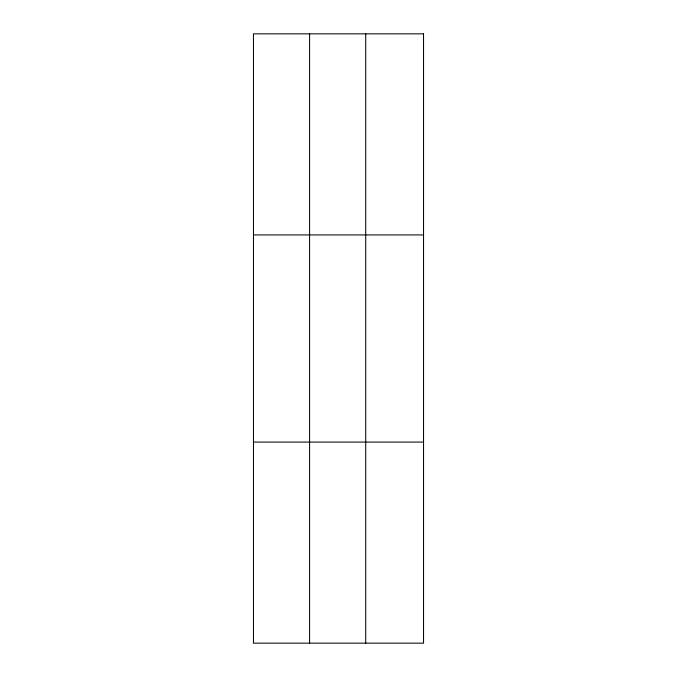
<?xml version="1.0" encoding="UTF-8"?>
<svg xmlns="http://www.w3.org/2000/svg" width="677" height="677" viewBox="0 0 677 677"><rect width="100%" height="100%" fill="white"/><g stroke="black" fill="none" stroke-linecap="round" stroke-linejoin="round"><path stroke-width="1.02" d="M309.584 33.85L309.584 643.15M365.715 33.85L365.715 643.15M253.46 234.919L423.54 234.919M253.46 442.081L423.54 442.081M423.54 33.85L423.54 643.15L253.46 643.15L253.46 33.85L423.54 33.85"/></g></svg>
